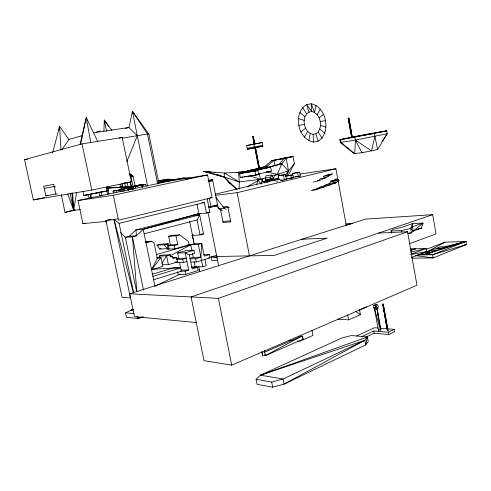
<?xml version="1.0" encoding="UTF-8"?>
<svg xmlns="http://www.w3.org/2000/svg" width="491" height="491" viewBox="0 0 491 491"><rect width="100%" height="100%" fill="white"/><g stroke="black" fill="none" stroke-linecap="round" stroke-linejoin="round"><path stroke-width="0.74" d="M261.752 351.439L262.617 355.84L265.367 355.656L303.082 339.171L303.082 338.201L301.94 336.004L264.072 352.385M239.154 189.145L239.24 181.934L238.601 172.249L255.688 170.279M103.889 131.226L104.301 120.074L111.899 130.367M189.643 258.867L195.694 258.769L200.88 257.204L201.77 243.462L194.178 243.788L156.531 254.528M236.907 189.422L229.684 183.284L224.099 177.03L224.534 173.028L238.601 172.249L242.247 173.421M332.112 172.924L331.922 174.256C326.036 177.742 319.948 180.897 313.117 182.155M58.988 130.109L59.583 126.353L68.912 139.487L61.848 149.7M61.307 194.565L65.015 212.493L73.742 210.375L76.547 192.576M373.86 305.249L375.67 305.341L376.333 308.986L375.253 307.489L375.67 305.341L377.168 304.69L378.242 306.181L377.831 308.33L376.333 308.986L374.523 308.882L373.442 307.397L373.86 305.249L375.357 304.598L377.168 304.69M319.764 129.059C321.893 122.425 319.107 113.225 311.717 111.451C300.277 113.059 302.671 132.705 313.086 134.319L315.83 133.791L318.143 131.969L319.764 129.059L324.717 133.19L322.035 138.075L318.156 141.169L313.553 142.108C297.534 139.168 292.599 112.961 306.599 104.528L311.257 103.804C323.698 106.522 328.252 122.161 324.717 133.19M308.759 140.733L310.251 133.478M316.008 105.369L314.547 112.476L311.257 103.804L311.717 111.451L306.599 104.528L308.962 112.022M80.536 144.44L86.244 117.576L97.721 141.42M367.397 337.01L365.654 344.958L284.043 384.134L272.701 387.196L257.081 384.312L256.093 379.298L260.439 375.179L341.73 338.047L351.415 335.519L367.397 337.01L368.238 341.601L365.654 344.958L364.801 340.312L367.397 337.01L260.439 375.179L283.049 379.015L364.801 340.312L260.439 375.179M80.143 144.323L86.244 117.576L90.688 142.316M339.797 139.647L386.705 130.839L374.357 133.405L374.878 136.345L371.484 150.89L361.922 152.719L354.177 153.628L340.306 142.451L339.797 139.647L370.423 133.57L386.705 130.839L387.221 133.73L377.628 149.485L371.484 150.89L355.429 140.088L340.306 142.451M52.66 152.732L59.583 126.353L60.976 150.16M256.541 184.825L257.922 180.099L262.795 178.656L261.39 183.364M264.637 183.008L265.84 178.988M270.203 178.92L269.393 181.59L266.674 182.4M272.824 180.792L274.457 175.477L279.152 174.084L277.501 179.387M270.94 179.203L270.566 177.22L271.271 174.999L266.005 175.76L265.293 177.963L265.668 179.933L273.125 178.687L272.744 176.705L271.271 174.999M286.854 175.87L288.561 170.954L294.355 163.571L293.017 156.445L271.572 160.735L264.802 166.566L245.525 171.598M407.929 233.618L411.427 232.808L413.238 231.058L421.217 228.235L423.082 223.055L412.544 223.65L401.926 227.296L393.101 229.328L391.008 231.046L391.395 233.207M408.402 233.2L411.427 232.808L410.66 228.438L412.544 223.65L412.477 226.738L413.238 231.058L423.082 223.055L412.477 226.738L410.66 228.438L401.564 230.537L391.008 231.046M126.813 161.686L137.308 135.786L132.429 111.31L148.896 134.153L158.931 183.444M285.535 175.293L288.561 170.954L286.173 158.292L271.572 160.735L293.017 156.445L286.173 158.292L281.809 163.853L277.219 174.397L271.388 176.103M121.05 189.575L122.597 186.328L122.001 183.444M136.627 291.623L125.291 237.3L132.435 236.852L136.369 235.827L143.206 229.309L199.677 214.855L203.495 233.986L200.064 234.937L197.075 219.999L199.677 214.855L192.116 215.561L143.206 229.309L135.995 229.856L129.201 236.281L125.291 237.3L120.528 232.501M156.641 257.579L161.054 257.493L162.871 266.331L151.553 269.719L157.304 258.579L154.094 242.977L151.75 241.265L145.925 241.566M287.775 176.208L294.355 163.571M320.316 178.472L319.254 180.492L317.413 180.301M304.359 137.161L307.642 131.349M317.106 114.642L320.279 109.033M161.815 263.452L166.627 255.879L170.309 254.811L170.758 256.996L172.574 256.468L173.022 258.647L176.637 257.579L177.527 261.942L168.425 264.667L162.496 264.704M382.188 141.212L387.221 133.73L355.429 140.088L354.766 153.843L341.141 142.611L340.619 139.739L374.357 133.405L352.121 137.106L354.901 137.161L355.429 140.088L361.922 152.719M151.553 269.719L161.054 257.493L157.304 258.579M260.531 169.186L279.324 164.246L284.086 158.243L286.689 157.685L281.668 158.654L285.701 157.672M300.897 131.821L305.617 128.182M319.076 117.791L323.587 114.317M414.287 249.514L415.57 248.747L410.709 250.594M247.126 186.813L257.793 180.811M259.125 180.062L265.557 177.816M421.272 253.307L426.519 252.159L444.963 242.155L465.934 241.486L466.45 244.524L433.179 257.904L412.059 258.174L411.839 256.934M364.801 340.312L284.043 384.134L283.049 379.015L271.695 382.059L256.093 379.298M264.852 354.349L265.367 355.656L301.94 336.004L303.082 339.171M169.861 255.964L190.754 244.764L198.321 244.45L201.77 243.462L204.311 256.167L209.405 254.633L210.038 257.806L196.339 261.985L191.042 262.041M419.431 254.381L426.556 254.154L435.229 250.631M463.743 241.873L465.934 241.486L436.732 250.152L431.583 252.061L426.519 252.159L435.081 248.704L440.758 248.569L465.934 241.486L432.626 254.725L417.546 254.976M143.403 316.983L137.449 318.407L126.488 317.303L125.549 312.822L133.202 309.275M441.532 243.824L444.963 242.155L425.746 249.575M155.242 286.143L180.037 274.131M193.81 267.454L196.547 266.368M441.618 248.115L436.567 248.243L440.096 246.863L445.147 246.728L446.436 246.108M365.875 337.133L374.197 333.223L388.804 334.5L394.758 331.634L394.353 329.363L380.322 328.24M361.984 336.482L373.786 330.977L388.393 332.211L394.353 329.363M387.325 330.511L388.025 330.437L383.275 304.119L382.808 304.095L387.325 330.511L388.025 330.437M378.389 330.167L380.948 329.97L377.082 308.655L374.523 308.882L378.389 330.167L379.377 329.707M356.656 335.985L374.412 327.767L378.107 328.062M132.085 189.428L133.478 188.802L130.98 176.717L129.514 174.225M383.035 304.224L382.569 304.199L383.035 304.224L387.792 330.547M337.992 319.107L348.585 319.868L360.437 314.682L359.473 309.428M363.193 308.262L364.69 307.624M359.234 310.091L366.838 306.814M409.469 243.739L436.026 233.919L432.694 214.671L191.079 296.945L203.986 360.658L231.703 365.12L416.963 285.234L407.536 231.734L378.622 233.084M82.985 191.472L83.857 195.578L107.087 191.024L108.315 190.508L107.474 186.488M411.452 257.572L426.685 251.631L426.139 248.489L410.415 248.876M426.519 252.159L431.049 250.281L436.732 250.152M410.881 254.363L426.139 248.489L410.66 252.178M315.541 189.121L329.191 183.652L335.954 182.885L338.95 180.59L338.152 179.442L335.887 178.939M84.961 195.179L83.857 195.578L104.608 191.281L100.962 191.95M67.562 211.596L75.16 209.872M196.265 322.544L134.448 316.615L129.667 293.796L218.391 298.35L407.536 231.734M65.015 212.493L66.923 211.817M127.586 188.882L133.325 186.881M127.838 188.206L130.735 187.237M132.183 186.752L133.632 186.267M137.449 318.407L141.801 316.953M430.717 252.521L425.028 252.632L426.556 254.154L465.934 241.486L445.147 246.728M129.667 293.796L365.464 219.139L432.694 214.671M177.724 271.75L178.239 274.297L185.764 274.383L198.057 270.51L197.413 267.325L192.104 267.331M191.386 267.006L202.801 266.773L206.22 265.705L204.95 259.358M127.734 188.354L133.411 186.586M180.596 271.13L185.107 271.155L188.661 270.05L185.168 252.791L177.668 252.994L178.749 258.327L186.261 258.192L182.695 259.254L176.705 259.352M197.413 267.325L192.184 268.951L189.366 254.97L185.168 252.791L193.976 250.22L194.62 253.417L189.366 254.97M153.628 279.772L181.308 271.185L179.54 262.219M152.934 276.415L180.645 267.92L173.163 267.926L152.142 274.316M216.954 255.185L211.124 256.959L211.86 260.635L217.838 260.561M175.852 262.568L183.352 262.489L186.911 261.415M426.556 254.154L432.626 254.725L466.45 244.524L464.247 245.077M190.06 258.315L193.288 257.352L200.88 257.204M176.625 258.953L178.749 258.327M121.578 189.698L133.601 186.169L142.654 184.334C131.471 189.103 118.754 186.562 106.921 187.955L138.039 186.206L106.455 188.256M68.912 139.487L82.592 135.491M96.396 132.018L100.293 130.882M177.668 252.994L186.42 250.459L193.976 250.22M159.532 257.493L159.237 256.044L162.895 254.995L170.309 254.811M113.452 192.963L113.065 191.103L127.55 188.378L128.09 188.286L128.525 190.379M168.849 248.722L167.431 249.121L174.87 248.863L189.17 244.788L188.519 241.566L179.663 234.864L172.206 235.312L168.622 236.281L170.377 244.892L177.828 244.573L176.054 235.84L168.622 236.281M133.306 310.183L131.036 309.993L133.245 309.367M168.965 248.225L167.112 248.747L159.728 249.011L157.003 245.169L160.674 244.156L168.069 243.818L168.965 248.225L167.486 248.28M125.279 128.489L128.918 127.47L137.308 135.786L147.619 186.107M159.728 249.011L160.95 248.667M168.26 245.838L174.201 245.592L177.828 244.573M440.758 248.569L465.934 241.486M135.387 186.365L126.672 188.808L133.601 186.169L130.563 187.04L142.654 184.334L139.021 185.352M168.21 245.5L170.377 244.892M192.116 215.561L200.316 213.29M164.368 244.849L168.069 243.818L167.112 248.747L164.368 244.849L157.003 245.169M191.92 235.263L193.282 234.888M24.55 159.636L82.009 143.888L122.185 137.455L131.373 181.903L91.768 190.054L33.339 199.905L24.55 159.636L27.527 159.145M142.126 187.439L141.703 185.383L144.777 184.542L142.071 184.984L145.766 184.352L146.14 186.175M131.036 309.993L133.239 309.391M176.054 235.84L179.663 234.864M145.999 242.818L151.75 241.265L145.25 242.223M254.811 144.004L253.381 136.572L252.613 136.725L252.926 136.67M141.703 185.383L145.766 184.352M119.233 138.235L122.185 137.455M71.735 210.504L73.822 209.952M263.722 168.609L281.809 163.853L288.561 170.954L277.219 174.397L266.828 171.899M312.73 189.937L314.848 189.385L315.468 189.851L335.954 182.885L331.094 181.664L330.596 180.854M171.942 179.405L157.494 182.603L171.942 179.405L168.026 179.184L157.734 180.934M246.396 171.617L248.624 171.034M250.109 170.647L267.178 166.185L273.966 160.336L275.046 166.013M144.133 233.802L197.075 219.999M229.401 207.147L223.792 207.932M143.501 290.089L132.435 236.852L129.201 236.281L136.369 235.827L135.995 229.856L198.898 213.831L206.49 213.112L209.866 212.247L207.227 198.929M193.037 215.126L200.273 213.284M210.854 206.361L217.495 204.704L212.769 180.768L208.301 181.787M208.779 207.644L217.673 205.741L217.464 204.71M283.694 158.71L293.017 156.445M117.766 218.783L114.047 219.673L130.44 297.89L122.087 297.393L105.903 220.49L114.047 219.673L119.092 223.325L204.379 202.513L206.49 213.112M416.798 229.303L421.217 228.235L419.707 228.309M77.971 200.549L168.972 181.167L207.564 174.956L212.057 197.646L118.527 220.171L113.311 195.234L77.971 200.549L82.893 223.657L106.394 221.355M215.383 195.363L237.141 192.662L335.893 168.763L337.826 179.301M288.18 178.442L286.087 178.945L293.489 177.724L292.943 174.827L285.547 176.066L292.943 174.827M280.57 180.43L286.48 179.405L285.559 174.55L278.145 175.803L278.931 179.939M293.004 177.288L300.382 176.066L299.663 172.243L292.286 173.483L292.526 174.753M276.697 178.847L267.89 180.934L262.617 181.652L271.4 179.577L276.697 178.847L283.19 180.633M215.291 194.184L274.8 180.031M277.034 179.497L279.262 178.97M300.093 174.01L335.893 168.763M111.101 219.25L105.903 220.49L106.768 222.601M143.004 317.051L137.431 318.383L137.02 316.419M265.668 179.933L267.847 179.424M292.286 173.483L299.663 172.243M82.893 223.657L85.115 223.135M278.145 175.803L285.559 174.55M258.248 174.066L271.419 171.077L270.682 167.21L263.004 168.413L239.553 173.605L240.314 177.527L258.751 174.557L257.984 170.549L242.554 172.942M240.314 177.527L242.714 176.987M157.494 182.603C168.849 181.983 179.743 176.674 191.226 178.276M258.53 169.487L260.684 169.008L260.592 168.523L247.225 170.764L247.317 171.242L258.53 169.487L258.432 169.002L247.225 170.764M208.092 180.719L212.535 179.731L212.744 180.798M250.165 171.764L270.682 167.21M239.553 173.605L257.984 170.549M247.317 171.242L248.747 170.929M258.432 169.002L260.592 168.523M113.311 195.234L207.564 174.956M158.237 181.013L162.674 180.062M127.887 189.839L135.614 188.464L133.092 176.251L129.305 173.323M129.047 189.741L133.478 188.802M113.065 191.103L116.6 190.496M129.041 188.464L133.098 187.679M351.679 137.333L352.274 137.222L348.819 118.11L352.078 137.265L351.679 137.333L348.223 118.227L351.783 137.32M33.339 199.905L39.335 198.683M40.833 198.376L44.577 197.615M55.87 194.135L53.722 184.328L43.767 186.292L45.859 195.866L57.367 193.835M160.496 180.719L168.026 179.184L163.681 181.001L160.496 180.719L158.255 181.087M246.672 145.557L262.176 142.537L262.881 146.214L247.384 149.227L246.672 145.557L262.176 142.537M85.508 194.976L86.981 194.694M94.34 193.251L90.657 193.97L91.639 198.425M95.806 192.963L97.279 192.675M418.258 228.812L421.217 228.235M247.433 148.282L262.482 145.361M116.723 192.441L116.336 190.569L128.09 188.286L127.494 188.384L127.985 190.459M247.384 149.227L254.571 147.84L253.859 144.133M256.382 147.466L262.881 146.214M44.221 188.415L54.219 186.494L55.581 187.016M45.859 195.866L48.057 195.455M167.468 181.173L184.542 177.932M331.965 180.602L338.152 179.442L334.371 179.853M311.269 190.637L315.468 189.851L321.059 187.059L323.342 187.409L325.76 185.101L330.357 184.855L329.191 183.652L331.094 181.664L338.95 180.59L331.351 180.835M253.381 136.572L253.068 136.627L254.498 144.066M410.942 254.491L426.685 251.631L425.175 251.662M298.835 125.383L304.408 124.383M320.261 121.541L325.551 120.59M123.892 183.186L131.373 181.903M239.24 181.934L224.534 173.028L203.378 171.445L224.099 177.03L239.24 181.934L260.457 179.313L259.352 173.544M119.921 186.77L122.597 186.328M122.21 138.216L147.453 133.969L148.896 134.153M264.802 166.566L267.178 166.185L267.435 167.529M279.324 164.246L281.809 163.853M133.484 187.789L128.39 188.605L127.071 182.235M238.601 172.249L236.177 172.629L248.777 171.175M250.214 170.653L260.684 169.008M93.554 132.816L128.918 127.47L132.429 111.31L147.453 133.969L157.66 184.07M208.399 180.363L212.535 179.731M266.533 171.813L271.419 171.077M244.009 176.748L245.518 176.527M246.777 176.337L252.349 175.508M253.608 175.324L258.751 174.557M351.329 223.816L346.167 224.583L349.966 224.326M327.08 174.968L331.922 174.256L328.141 174.25M166.486 180.823L173.624 179.798M265.293 177.963L270.566 177.22M268.602 179.319L273.125 178.687M295.06 176.797L300.382 176.066M289.696 178.239L293.489 177.724M284.209 179.712L286.48 179.405M67.752 194.006L73.742 210.375L80.389 209.516M130.342 182.732L131.637 187.912L133 187.746M209.774 197.922L212.057 197.646M251.005 170.923L255.449 170.408M202.108 202.771L204.379 202.513M208.577 206.601L210.885 206.355M214.205 206.11L217.673 205.741M222.889 206.963L227.775 206.459L230.807 221.883L223.098 222.478L220.6 209.749M216.74 205.668L219.023 208.663L224.123 208.147L225.964 209.411M323.501 176.251L329.019 175.698L324.981 175.416M207.65 212.462L209.866 212.247M345.639 223.982L352.876 223.362M321.065 178.405L325.545 178.03L323.354 176.662M222.896 221.466L230.604 220.864M201.285 234.121L203.495 233.986M191.975 235.41L200.064 234.937M152.615 269.215L180.743 267.613M301.364 239.258L327.307 238.141L274.303 255.381L216.77 256.517M187.666 244.849L189.17 244.788M410.593 249.33L414.275 249.238M203.47 254.774L209.405 254.633M159.237 256.044L166.627 255.879L168.425 264.667M170.346 256.511L172.574 256.468M172.912 257.652L176.637 257.579M217.096 256.848L211.124 256.959L217.096 258.02M208.552 257.83L210.038 257.806M175.287 261.973L177.527 261.942M181.124 270.025L188.661 270.05M190.576 178.35L181.946 178.215L186.893 179.197M373.442 307.397L375.253 307.489M376.622 308.262L377.831 308.33L375.67 305.341M116.336 190.569L124.358 191.116M125.549 312.822L134.288 313.608M205.637 171.678L203.378 171.445L210.927 172.74M289.07 340.189L292.065 340.515M297.307 341.085L299.553 341.331L312.927 335.476L311.969 330.418M236.981 189.268L224.099 177.03L204.532 171.249L211.155 172.059M214.094 172.415L215.561 172.593M415.245 255.565L433.179 257.904L432.626 254.725M204.532 171.249L209.602 172.329M271.4 179.577L277.881 181.345M298.436 118.619L304.175 120.393M320.488 125.438L325.938 127.12M250.257 176.017L260.457 179.313M217.329 174.514L224.099 177.03M217.255 205.293L219.023 208.663L222.46 210.283M219.023 208.663L221.472 210.338M355.545 311.331L360.437 314.682M261.685 180.215L264.741 182.474M129.9 175.882L130.98 176.717L133.11 176.33L129.317 173.397M299.749 112.402L304.929 116.717M410.66 228.438L413.238 231.058M257.922 180.099L261.187 184.039M226.596 179.215L227.922 180.958M228.8 182.124L229.684 183.284M215.844 197.229L224.123 208.147M108.474 126.297L104.301 120.074L106.633 131.471M302.585 107.498L306.605 113.808M318.143 131.969L322.035 138.075M98.593 192.036L100.25 196.29M87.914 194.448L89.503 198.689M106.584 190.76L107.775 194.375M315.83 133.791L318.156 141.169M199.008 269.461L199.426 270.891M374.523 308.882L380.482 330.001L377.082 308.655L377.978 315.345M114.047 219.673L133.435 292.912M70.084 193.276L73.742 210.375L72.582 192.951M90.099 194.424L90.89 198.161M100.986 191.367L101.925 195.823M82.009 143.888L91.768 190.054M374.878 136.345L377.628 149.485M119.092 223.325L133.632 292.869M107.382 186.666L108.941 194.092M106.228 186.93L107.087 191.024M143.206 229.309L154.953 286.204M130.33 181.566L131.637 187.912M124.64 182.732L125.874 188.673M121.989 184.806L123.069 190.005M120.043 184.143L121.259 190.011M142.249 185.297L142.672 187.353M174.201 245.592L174.87 248.863M190.754 244.764L191.944 250.686M192.527 253.577L193.288 257.352M194.154 261.648L195.185 266.791M182.695 259.254L183.352 262.489M185.107 271.155L185.764 274.383M196.959 204.121L198.898 213.831M198.321 244.45L202.801 266.773M189.679 221.373L194.178 243.788M198.738 266.466L199.763 271.566M195.694 258.769L196.339 261.985M209.289 198.321L211.062 207.405M208.018 212.462L218.673 266.079M218.391 298.35L231.703 365.12M237.141 192.662L249.44 255.78M271.695 382.059L272.701 387.196M264.361 350.513L265.367 355.656M249.373 170.291L249.465 170.77M298.577 336.231L298.853 337.691M255.523 147.717L259.659 169.272M253.295 136.59L254.725 144.023M255.578 148.478L259.426 168.536M255.21 147.779L259.346 169.346M253.35 138.898L253.638 140.383M253.921 141.868L254.209 143.354M255.351 149.295L255.633 150.78M255.915 152.265L257.057 158.206M257.769 161.92L258.057 163.405M258.34 164.89L259.052 168.603M252.687 136.707L254.037 144.151M254.829 147.852L258.966 169.413M254.958 171.224L255.731 175.244M283.43 175.054L284.35 179.921M297.601 172.728L298.319 176.564M290.844 175.324L291.39 178.227M347.646 314.792L348.585 319.868M373.786 330.977L374.197 333.223M338.103 180.811L346.376 225.97M388.393 332.211L388.804 334.5M383.14 304.064L387.89 330.369M382.943 304.85L383.213 306.353M383.483 307.857L384.705 314.621M384.975 316.124L387.559 330.4M382.704 304.254L387.454 330.578M352.188 137.234L348.819 118.11L348.223 118.227L351.875 137.296M401.564 230.537L401.822 231.991M377.082 308.655L378.015 315.363M192.49 235.379L193.018 239.123M193.227 240.621L193.442 242.118M71.895 192.994L73.742 210.375M132.435 236.852L136.817 291.593M262.341 352.157L262.617 355.84M313.086 134.319L313.553 142.108M108.315 190.508L106.093 190.968L108.315 190.508"/></g></svg>
